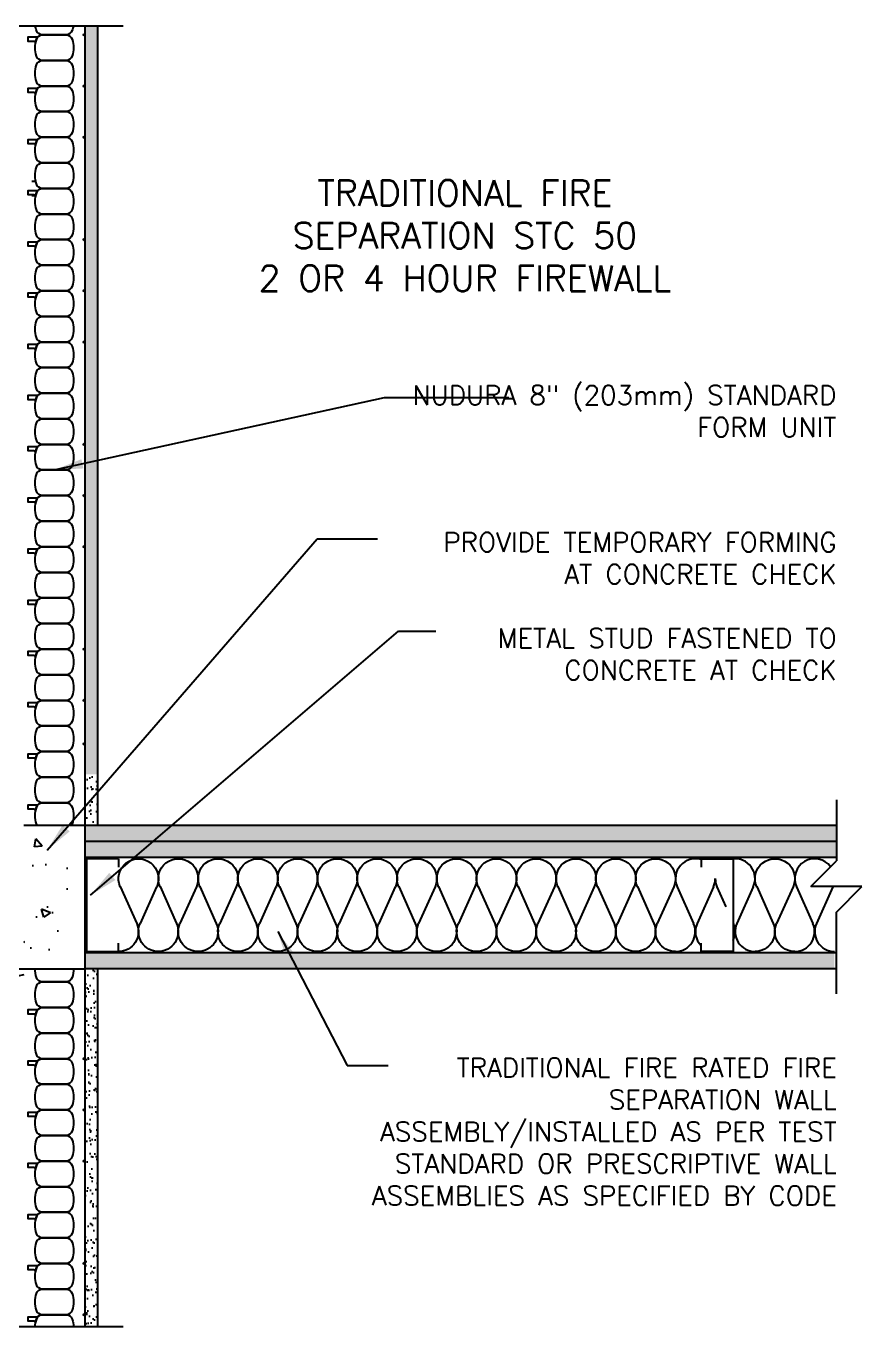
# Model space of a CAD drawing. Header units: inches. Extents: x 10.7 to 68.2, y 251 to 330.5.
# Drawn here: x 35.6 to 68.2, y 278.6 to 329.5 of the extents above; entities that cross this region are included whole.
import ezdxf

# ---------------------------------------------------------------- set-up
doc = ezdxf.new("R2010")
doc.units = ezdxf.units.IN
doc.header["$LTSCALE"] = 0.5
doc.header["$MEASUREMENT"] = 0
for name, color, linetype in [('HATCH', 12, 'Continuous'), ('line25', 2, 'Continuous'), ('LINE50', 5, 'Continuous'), ('LINE9', 9, 'Continuous'), ('TEXT', 4, 'Continuous')]:
    doc.layers.add(name, color=color, linetype=linetype)
doc.styles.add('DIM', font='romans.shx', dxfattribs={"width": 0.7})
doc.styles.get("Standard").update_dxf_attribs({"font": 'romans.shx'})
doc.dimstyles.new('ext_12', dxfattribs={"dimscale": 12, "dimtxt": 0.075, "dimasz": 0.09375, "dimexe": 0.09375, "dimexo": 0.0625, "dimgap": 0.0625, "dimtad": 1, "dimdec": 1, "dimzin": 2, "dimdsep": 46, "dimlunit": 4, "dimtxsty": 'DIM', "dimcen": 0.09, "dimdle": 0.09375, "dimclrt": 4, "dimadec": 0, "dimazin": 0, "dimtfac": 1, "dimtdec": 1, "dimtmove": 2, "dimatfit": 3, "dimfxl": 0, "dimfrac": 2, "dimtolj": 1, "dimtzin": 0, "dimarcsym": 0})
pattern_1 = [(37.5, (-85.21233, 50.8978), (-0.01574834, 0.48170594), [0, -0.38, 0, -0.425, 0, -0.40625]), (7.5, (-85.21233, 50.8978), (0.4424442, 0.7055365), [0, -0.205, 0, -0.3425, 0, -0.13125]), (327.5, (-85.51983, 50.8978), (0.77853547, 0.00141476), [0, -0.125, 0, -0.45, 0, -0.5875]), (317.5, (-85.5198, 50.8978), (0.7515317, 0.2194189), [0, -0.0625, 0, -0.295, 0, -0.3375])]

# ---------------------------------------------------------------- blocks, each defined once
blk = doc.blocks.new('Batt2x10')
for p, q in [((6.63, 3.9), (2.87, 2.21)), ((6.64, 0.18), (2.86, 1.86))]:
    blk.add_line(p, q)
for centre, start, end in [((2.04, 4.07), 180, 294.0694), ((7.46, 2.04), 245.9664, 114.0694), ((2.04, 0), 65.9664, 180)]:
    blk.add_arc(centre, 2.04, start, end)

msp = doc.modelspace()

# ---------------------------------------------------------------- hatches: boundary and pattern name
at = {"layer": 'HATCH'}
h = msp.add_hatch(dxfattribs=at)
h.set_pattern_fill('AR-SAND', color=256, scale=0.25, style=0)
h.set_pattern_definition(pattern_1)
h.paths.add_polyline_path([(38.378, 329.46), (37.878, 329.46), (37.878, 300.225), (38.378, 300.225)])
h = msp.add_hatch(dxfattribs=at)
h.set_pattern_fill('AR-SAND', color=256, scale=0.25, style=0)
h.set_pattern_definition([(142.5, (62.50512, 0), (0.01574834, 0.48170594), [0, -0.38, 0, -0.425, 0, -0.40625]), (172.5, (62.5051, 0), (-0.4424442, 0.7055365), [0, -0.205, 0, -0.3425, 0, -0.13125]), (212.5, (62.81262, 0), (-0.77853547, 0.00141476), [0, -0.125, 0, -0.45, 0, -0.5875]), (222.5, (62.8126, 0), (-0.7515317, 0.2194189), [0, -0.0625, 0, -0.295, 0, -0.3375])])
h.paths.add_polyline_path([(38.378, 298.225), (37.878, 298.225), (37.878, 300.225), (38.378, 300.225)])
h = msp.add_hatch(dxfattribs=at)
h.set_pattern_fill('AR-CONC', color=256, scale=0.5, style=0)
h.set_pattern_definition([(130, (62.5032, 0), (-3.5863, -0.31376), [0.375, -4.125]), (185, (62.503, 0), (0.693757, 3.76096), [0.3, -3.3]), (79.5486, (62.2043, -0.026), (-2.892547, 3.447198), [0.3187, -3.50571]), (133.8158, (62.503, 1), (-5.336205, -0.827595), [0.5625, -6.1875]), (83.3644, (62.0585, 0.931), (-4.67331, 4.87059), [0.47805, -5.258565]), (188.8158, (62.503, 1), (-4.67331, 4.87059), [0.45, -4.95]), (159, (62.0032, 0.75), (-2.984535, -2.013094), [0.375, -4.125]), (214, (62.003, 0.75), (-1.216577, 3.62575), [0.3, -3.3]), (108.5486, (61.7545, 0.5822), (-4.201113, 1.612652), [0.3187, -3.50571]), (142.5, (62.5032, 0), (-0.0607993, 1.664469), [0, -3.26, 0, -3.35, 0, -3.3125]), (172.5, (62.5032, 0), (-1.315348, 1.972059), [0, -1.91, 0, -3.185, 0, -1.2625]), (212.5, (63.6182, 0), (-2.669112, -0.1127744), [0, -1.25, 0, -3.9, 0, -5.175]), (222.5, (64.1182, 0), (-2.91593, 0.500525), [0, -1.625, 0, -2.59, 0, -3.675])])
h.paths.add_polyline_path([(35.501, 298.225), (37.876, 298.225), (37.876, 292.631), (35.501, 292.631)])
h = msp.add_hatch(dxfattribs=at)
h.set_pattern_fill('AR-SAND', color=256, scale=0.25, style=0)
h.set_pattern_definition([(37.5, (-48.74283, -5e-13), (-0.01574834, 0.48170594), [0, -0.38, 0, -0.425, 0, -0.40625]), (7.5, (-48.74283, -5e-13), (0.4424442, 0.7055365), [0, -0.205, 0, -0.3425, 0, -0.13125]), (327.5, (-49.05033, -5e-13), (0.77853547, 0.00141476), [0, -0.125, 0, -0.45, 0, -0.5875]), (317.5, (-49.05033, -5e-13), (0.7515317, 0.2194189), [0, -0.0625, 0, -0.295, 0, -0.3375])])
h.paths.add_polyline_path([(37.878, 298.225), (67.235, 298.225), (67.235, 296.975), (37.878, 296.975)])
h = msp.add_hatch(dxfattribs=at)
h.set_pattern_fill('AR-SAND', color=256, scale=0.25, style=0)
h.set_pattern_definition([(37.5, (-30.64654, 5e-13), (-0.01574834, 0.48170594), [0, -0.38, 0, -0.425, 0, -0.40625]), (7.5, (-30.64654, 5e-13), (0.4424442, 0.7055365), [0, -0.205, 0, -0.3425, 0, -0.13125]), (327.5, (-30.95404, 5e-13), (0.77853547, 0.00141476), [0, -0.125, 0, -0.45, 0, -0.5875]), (317.5, (-30.95404, 5e-13), (0.7515317, 0.2194189), [0, -0.0625, 0, -0.295, 0, -0.3375])])
h.paths.add_polyline_path([(37.878, 293.303), (67.162, 293.303), (67.162, 292.631), (37.878, 292.631)])
h = msp.add_hatch(dxfattribs=at)
h.set_pattern_fill('AR-SAND', color=256, scale=0.25, style=0)
h.set_pattern_definition(pattern_1)
h.paths.add_polyline_path([(38.378, 292.631), (37.878, 292.631), (37.878, 278.634), (38.378, 278.634)])

# ---------------------------------------------------------------- linework, layer by layer
msp.add_arc((66.388, 296.151), 0.777, 335.9306, 336.542)
at = {"layer": 'HATCH', "color": 12}
for p, q in [((61.018, 295.835), (61.66, 294.396)), ((62.437, 295.834), (61.795, 294.396)), ((62.572, 295.835), (62.922, 295.05)), ((63.991, 295.834), (63.348, 294.396)), ((63.2, 294.425), (63.213, 294.396))]:
    msp.add_line(p, q, dxfattribs=at)
at = {"layer": 'HATCH'}
for p, q in [((65.679, 295.835), (66.321, 294.396)), ((67.098, 295.834), (66.455, 294.396))]:
    msp.add_line(p, q, dxfattribs=at)
at = {"layer": 'HATCH', "color": 192}
for points in [[(39.2, 296.928), (37.95, 296.928), (37.95, 293.303), (39.2, 293.303)], [(39.2, 296.928), (39.2, 296.601)], [(61.95, 296.928), (63.2, 296.928), (63.2, 293.303), (61.95, 293.303)], [(61.95, 296.928), (61.95, 296.601)], [(39.2, 293.303), (39.2, 293.63)], [(61.95, 293.303), (61.95, 293.63)]]:
    msp.add_lwpolyline(points, dxfattribs=at)
at = {"layer": 'HATCH', "color": 12}
for centre, start, end in [((61.728, 296.151), 73.3416, 204.0336), ((63.281, 296.151), 335.9306, 95.9776), ((61.728, 296.151), 335.9306, 0), ((63.281, 296.151), 180, 204.0336), ((60.95, 294.08), 270, 24.0336), ((62.504, 294.08), 155.9306, 224.5497), ((62.504, 294.08), 333.7087, 24.0336), ((64.058, 294.08), 155.9306, 270)]:
    msp.add_arc(centre, 0.777, start, end, dxfattribs=at)
at = {"layer": 'HATCH'}
for centre, start, end in [((66.388, 296.151), 36.8346, 204.0336), ((65.611, 294.08), 270, 24.0336), ((67.165, 294.08), 155.9306, 270)]:
    msp.add_arc(centre, 0.777, start, end, dxfattribs=at)
at = {"layer": 'line25'}
for q in [(35.503, 298.225), (37.878, 292.631)]:
    msp.add_line((37.878, 298.225), q, dxfattribs=at)
msp.add_lwpolyline([(35.503, 292.396), (35.253, 292.334), (35.253, 292.631), (37.878, 292.631)], dxfattribs=at)
at = {"layer": 'LINE50'}
for p, q in [((37.878, 329.46), (37.878, 298.225)), ((37.878, 292.631), (37.878, 278.634))]:
    msp.add_line(p, q, dxfattribs=at)
at = {"layer": 'LINE9'}
for p, q in [((39.378, 329.46), (31.253, 329.46)), ((38.378, 329.46), (38.378, 298.225)), ((35.812, 323.398), (35.995, 323.398)), ((35.812, 322.833), (35.995, 322.833)), ((67.235, 299.225), (67.235, 296.842)), ((67.235, 298.225), (37.878, 298.225)), ((67.235, 297.6), (37.878, 297.6)), ((67.235, 297.6), (37.878, 297.6)), ((67.235, 296.975), (37.878, 296.975)), ((66.235, 295.842), (67.235, 296.842)), ((68.235, 295.842), (66.235, 295.842)), ((67.235, 294.842), (68.235, 295.842)), ((67.235, 291.65), (67.235, 294.842)), ((67.235, 293.256), (37.878, 293.256)), ((67.235, 292.631), (37.878, 292.631)), ((38.378, 292.631), (38.378, 278.634)), ((39.378, 278.634), (31.253, 278.634))]:
    msp.add_line(p, q, dxfattribs=at)
for points in [[(35.992, 329.288, -0.041532), (35.951, 329.46, -0.325305)], [(37.429, 329.46, -0.041532), (37.388, 329.288, -0.325305), (37.151, 329.115), (36.229, 329.115, -0.325305), (35.992, 329.288, -0.157671)], [(35.992, 298.288, -0.157671), (35.992, 298.942, -0.325305), (36.229, 299.115), (37.151, 299.115, -0.325305), (37.388, 298.942, -0.157671), (37.388, 298.288, -0.071068), (37.357, 298.225)], [(36.023, 298.225, -0.071068), (35.992, 298.288, -0.157671)], [(35.992, 292.288, -0.08201), (35.94, 292.631, -0.325305)], [(37.44, 292.631, -0.08201), (37.388, 292.288, -0.325305), (37.151, 292.115), (36.229, 292.115, -0.325305), (35.992, 292.288, -0.157671)], [(35.94, 278.634, -0.073921), (35.992, 278.942, -0.325305), (36.229, 279.115), (37.151, 279.115, -0.325305), (37.388, 278.942, -0.073921), (37.44, 278.634, -0.325305)]]:
    msp.add_lwpolyline(points, format="xyb", dxfattribs=at)
for points in [[(35.992, 328.942, 0.037267), (35.954, 328.789, 0.463036), (35.893, 328.861), (35.671, 328.861), (35.671, 329.032), (36.017, 329.032, 0.189002), (36.06, 329.049, 0.128407)], [(35.992, 328.288, -0.157671), (35.992, 328.942, -0.325305), (36.229, 329.115), (37.151, 329.115, -0.325305), (37.388, 328.942, -0.157671), (37.388, 328.288, -0.325305), (37.151, 328.115), (36.229, 328.115, -0.325305)], [(35.992, 327.288, -0.157671), (35.992, 327.942, -0.325305), (36.229, 328.115), (37.151, 328.115, -0.325305), (37.388, 327.942, -0.157671), (37.388, 327.288, -0.325305), (37.151, 327.115), (36.229, 327.115, -0.325305)], [(35.992, 326.942, 0.037267), (35.954, 326.789, 0.463036), (35.893, 326.861), (35.671, 326.861), (35.671, 327.032), (36.017, 327.032, 0.189002), (36.06, 327.049, 0.128407)], [(35.992, 326.288, -0.157671), (35.992, 326.942, -0.325305), (36.229, 327.115), (37.151, 327.115, -0.325305), (37.388, 326.942, -0.157671), (37.388, 326.288, -0.325305), (37.151, 326.115), (36.229, 326.115, -0.325305)], [(35.992, 325.288, -0.157671), (35.992, 325.942, -0.325305), (36.229, 326.115), (37.151, 326.115, -0.325305), (37.388, 325.942, -0.157671), (37.388, 325.288, -0.325305), (37.151, 325.115), (36.229, 325.115, -0.325305)], [(35.992, 324.942, 0.037267), (35.954, 324.789, 0.463036), (35.893, 324.861), (35.671, 324.861), (35.671, 325.032), (36.017, 325.032, 0.189002), (36.06, 325.049, 0.128407)], [(35.992, 324.288, -0.157671), (35.992, 324.942, -0.325305), (36.229, 325.115), (37.151, 325.115, -0.325305), (37.388, 324.942, -0.157671), (37.388, 324.288, -0.325305), (37.151, 324.115), (36.229, 324.115, -0.325305)], [(35.992, 323.288, -0.157671), (35.992, 323.942, -0.325305), (36.229, 324.115), (37.151, 324.115, -0.325305), (37.388, 323.942, -0.157671), (37.388, 323.288, -0.325305), (37.151, 323.115), (36.229, 323.115, -0.325305)], [(35.992, 322.942, 0.037267), (35.954, 322.789, 0.463036), (35.893, 322.861), (35.671, 322.861), (35.671, 323.032), (36.017, 323.032, 0.189002), (36.06, 323.049, 0.128407)], [(35.992, 322.288, -0.157671), (35.992, 322.942, -0.325305), (36.229, 323.115), (37.151, 323.115, -0.325305), (37.388, 322.942, -0.157671), (37.388, 322.288, -0.325305), (37.151, 322.115), (36.229, 322.115, -0.325305)], [(35.992, 321.288, -0.157671), (35.992, 321.942, -0.325305), (36.229, 322.115), (37.151, 322.115, -0.325305), (37.388, 321.942, -0.157671), (37.388, 321.288, -0.325305), (37.151, 321.115), (36.229, 321.115, -0.325305)], [(35.992, 320.942, 0.037267), (35.954, 320.789, 0.463036), (35.893, 320.861), (35.671, 320.861), (35.671, 321.032), (36.017, 321.032, 0.189002), (36.06, 321.049, 0.128407)], [(35.992, 320.288, -0.157671), (35.992, 320.942, -0.325305), (36.229, 321.115), (37.151, 321.115, -0.325305), (37.388, 320.942, -0.157671), (37.388, 320.288, -0.325305), (37.151, 320.115), (36.229, 320.115, -0.325305)], [(35.992, 319.288, -0.157671), (35.992, 319.942, -0.325305), (36.229, 320.115), (37.151, 320.115, -0.325305), (37.388, 319.942, -0.157671), (37.388, 319.288, -0.325305), (37.151, 319.115), (36.229, 319.115, -0.325305)], [(35.992, 318.942, 0.037267), (35.954, 318.789, 0.463036), (35.893, 318.861), (35.671, 318.861), (35.671, 319.032), (36.017, 319.032, 0.189002), (36.06, 319.049, 0.128407)], [(35.992, 318.288, -0.157671), (35.992, 318.942, -0.325305), (36.229, 319.115), (37.151, 319.115, -0.325305), (37.388, 318.942, -0.157671), (37.388, 318.288, -0.325305), (37.151, 318.115), (36.229, 318.115, -0.325305)], [(35.992, 317.288, -0.157671), (35.992, 317.942, -0.325305), (36.229, 318.115), (37.151, 318.115, -0.325305), (37.388, 317.942, -0.157671), (37.388, 317.288, -0.325305), (37.151, 317.115), (36.229, 317.115, -0.325305)], [(35.992, 316.942, 0.037267), (35.954, 316.789, 0.463036), (35.893, 316.861), (35.671, 316.861), (35.671, 317.032), (36.017, 317.032, 0.189002), (36.06, 317.049, 0.128407)], [(35.992, 316.288, -0.157671), (35.992, 316.942, -0.325305), (36.229, 317.115), (37.151, 317.115, -0.325305), (37.388, 316.942, -0.157671), (37.388, 316.288, -0.325305), (37.151, 316.115), (36.229, 316.115, -0.325305)], [(35.992, 315.288, -0.157671), (35.992, 315.942, -0.325305), (36.229, 316.115), (37.151, 316.115, -0.325305), (37.388, 315.942, -0.157671), (37.388, 315.288, -0.325305), (37.151, 315.115), (36.229, 315.115, -0.325305)], [(35.992, 314.942, 0.037267), (35.954, 314.789, 0.463036), (35.893, 314.861), (35.671, 314.861), (35.671, 315.032), (36.017, 315.032, 0.189002), (36.06, 315.049, 0.128407)], [(35.992, 314.288, -0.157671), (35.992, 314.942, -0.325305), (36.229, 315.115), (37.151, 315.115, -0.325305), (37.388, 314.942, -0.157671), (37.388, 314.288, -0.325305), (37.151, 314.115), (36.229, 314.115, -0.325305)], [(35.992, 313.288, -0.157671), (35.992, 313.942, -0.325305), (36.229, 314.115), (37.151, 314.115, -0.325305), (37.388, 313.942, -0.157671), (37.388, 313.288, -0.325305), (37.151, 313.115), (36.229, 313.115, -0.325305)], [(35.992, 312.288, -0.157671), (35.992, 312.942, -0.325305), (36.229, 313.115), (37.151, 313.115, -0.325305), (37.388, 312.942, -0.157671), (37.388, 312.288, -0.325305), (37.151, 312.115), (36.229, 312.115, -0.325305)], [(35.992, 312.942, 0.037267), (35.954, 312.789, 0.463036), (35.893, 312.861), (35.671, 312.861), (35.671, 313.032), (36.017, 313.032, 0.189002), (36.06, 313.049, 0.128407)], [(35.992, 311.288, -0.157671), (35.992, 311.942, -0.325305), (36.229, 312.115), (37.151, 312.115, -0.325305), (37.388, 311.942, -0.157671), (37.388, 311.288, -0.325305), (37.151, 311.115), (36.229, 311.115, -0.325305)], [(35.992, 310.288, -0.157671), (35.992, 310.942, -0.325305), (36.229, 311.115), (37.151, 311.115, -0.325305), (37.388, 310.942, -0.157671), (37.388, 310.288, -0.325305), (37.151, 310.115), (36.229, 310.115, -0.325305)], [(35.992, 310.942, 0.037267), (35.954, 310.789, 0.463036), (35.893, 310.861), (35.671, 310.861), (35.671, 311.032), (36.017, 311.032, 0.189002), (36.06, 311.049, 0.128407)], [(35.992, 309.288, -0.157671), (35.992, 309.942, -0.325305), (36.229, 310.115), (37.151, 310.115, -0.325305), (37.388, 309.942, -0.157671), (37.388, 309.288, -0.325305), (37.151, 309.115), (36.229, 309.115, -0.325305)], [(35.992, 308.942, 0.037267), (35.954, 308.789, 0.463036), (35.893, 308.861), (35.671, 308.861), (35.671, 309.032), (36.017, 309.032, 0.189002), (36.06, 309.049, 0.128407)], [(35.992, 308.288, -0.157671), (35.992, 308.942, -0.325305), (36.229, 309.115), (37.151, 309.115, -0.325305), (37.388, 308.942, -0.157671), (37.388, 308.288, -0.325305), (37.151, 308.115), (36.229, 308.115, -0.325305)], [(35.992, 307.288, -0.157671), (35.992, 307.942, -0.325305), (36.229, 308.115), (37.151, 308.115, -0.325305), (37.388, 307.942, -0.157671), (37.388, 307.288, -0.325305), (37.151, 307.115), (36.229, 307.115, -0.325305)], [(35.992, 306.942, 0.037267), (35.954, 306.789, 0.463036), (35.893, 306.861), (35.671, 306.861), (35.671, 307.032), (36.017, 307.032, 0.189002), (36.06, 307.049, 0.128407)], [(35.992, 306.288, -0.157671), (35.992, 306.942, -0.325305), (36.229, 307.115), (37.151, 307.115, -0.325305), (37.388, 306.942, -0.157671), (37.388, 306.288, -0.325305), (37.151, 306.115), (36.229, 306.115, -0.325305)], [(35.992, 305.288, -0.157671), (35.992, 305.942, -0.325305), (36.229, 306.115), (37.151, 306.115, -0.325305), (37.388, 305.942, -0.157671), (37.388, 305.288, -0.325305), (37.151, 305.115), (36.229, 305.115, -0.325305)], [(35.992, 304.942, 0.037267), (35.954, 304.789, 0.463036), (35.893, 304.861), (35.671, 304.861), (35.671, 305.032), (36.017, 305.032, 0.189002), (36.06, 305.049, 0.128407)], [(35.992, 304.288, -0.157671), (35.992, 304.942, -0.325305), (36.229, 305.115), (37.151, 305.115, -0.325305), (37.388, 304.942, -0.157671), (37.388, 304.288, -0.325305), (37.151, 304.115), (36.229, 304.115, -0.325305)], [(35.992, 303.288, -0.157671), (35.992, 303.942, -0.325305), (36.229, 304.115), (37.151, 304.115, -0.325305), (37.388, 303.942, -0.157671), (37.388, 303.288, -0.325305), (37.151, 303.115), (36.229, 303.115, -0.325305)], [(35.992, 302.942, 0.037267), (35.954, 302.789, 0.463036), (35.893, 302.861), (35.671, 302.861), (35.671, 303.032), (36.017, 303.032, 0.189002), (36.06, 303.049, 0.128407)], [(35.992, 302.288, -0.157671), (35.992, 302.942, -0.325305), (36.229, 303.115), (37.151, 303.115, -0.325305), (37.388, 302.942, -0.157671), (37.388, 302.288, -0.325305), (37.151, 302.115), (36.229, 302.115, -0.325305)], [(35.992, 301.288, -0.157671), (35.992, 301.942, -0.325305), (36.229, 302.115), (37.151, 302.115, -0.325305), (37.388, 301.942, -0.157671), (37.388, 301.288, -0.325305), (37.151, 301.115), (36.229, 301.115, -0.325305)], [(35.992, 300.942, 0.037267), (35.954, 300.789, 0.463036), (35.893, 300.861), (35.671, 300.861), (35.671, 301.032), (36.017, 301.032, 0.189002), (36.06, 301.049, 0.128407)], [(35.992, 300.288, -0.157671), (35.992, 300.942, -0.325305), (36.229, 301.115), (37.151, 301.115, -0.325305), (37.388, 300.942, -0.157671), (37.388, 300.288, -0.325305), (37.151, 300.115), (36.229, 300.115, -0.325305)], [(35.992, 299.288, -0.157671), (35.992, 299.942, -0.325305), (36.229, 300.115), (37.151, 300.115, -0.325305), (37.388, 299.942, -0.157671), (37.388, 299.288, -0.325305), (37.151, 299.115), (36.229, 299.115, -0.325305)], [(35.992, 298.942, 0.037267), (35.954, 298.789, 0.463036), (35.893, 298.861), (35.671, 298.861), (35.671, 299.032), (36.017, 299.032, 0.189002), (36.06, 299.049, 0.128407)], [(35.992, 291.288, -0.157671), (35.992, 291.942, -0.325305), (36.229, 292.115), (37.151, 292.115, -0.325305), (37.388, 291.942, -0.157671), (37.388, 291.288, -0.325305), (37.151, 291.115), (36.229, 291.115, -0.325305)], [(35.992, 290.942, 0.037267), (35.954, 290.789, 0.463036), (35.893, 290.861), (35.671, 290.861), (35.671, 291.032), (36.017, 291.032, 0.189002), (36.06, 291.049, 0.128407)], [(35.992, 290.288, -0.157671), (35.992, 290.942, -0.325305), (36.229, 291.115), (37.151, 291.115, -0.325305), (37.388, 290.942, -0.157671), (37.388, 290.288, -0.325305), (37.151, 290.115), (36.229, 290.115, -0.325305)], [(35.992, 289.288, -0.157671), (35.992, 289.942, -0.325305), (36.229, 290.115), (37.151, 290.115, -0.325305), (37.388, 289.942, -0.157671), (37.388, 289.288, -0.325305), (37.151, 289.115), (36.229, 289.115, -0.325305)], [(35.992, 288.942, 0.037267), (35.954, 288.789, 0.463036), (35.893, 288.861), (35.671, 288.861), (35.671, 289.032), (36.017, 289.032, 0.189002), (36.06, 289.049, 0.128407)], [(35.992, 288.288, -0.157671), (35.992, 288.942, -0.325305), (36.229, 289.115), (37.151, 289.115, -0.325305), (37.388, 288.942, -0.157671), (37.388, 288.288, -0.325305), (37.151, 288.115), (36.229, 288.115, -0.325305)], [(35.992, 287.288, -0.157671), (35.992, 287.942, -0.325305), (36.229, 288.115), (37.151, 288.115, -0.325305), (37.388, 287.942, -0.157671), (37.388, 287.288, -0.325305), (37.151, 287.115), (36.229, 287.115, -0.325305)], [(35.992, 286.942, 0.037267), (35.954, 286.789, 0.463036), (35.893, 286.861), (35.671, 286.861), (35.671, 287.032), (36.017, 287.032, 0.189002), (36.06, 287.049, 0.128407)], [(35.992, 286.288, -0.157671), (35.992, 286.942, -0.325305), (36.229, 287.115), (37.151, 287.115, -0.325305), (37.388, 286.942, -0.157671), (37.388, 286.288, -0.325305), (37.151, 286.115), (36.229, 286.115, -0.325305)], [(35.992, 285.288, -0.157671), (35.992, 285.942, -0.325305), (36.229, 286.115), (37.151, 286.115, -0.325305), (37.388, 285.942, -0.157671), (37.388, 285.288, -0.325305), (37.151, 285.115), (36.229, 285.115, -0.325305)], [(35.992, 284.942, 0.037267), (35.954, 284.789, 0.463036), (35.893, 284.861), (35.671, 284.861), (35.671, 285.032), (36.017, 285.032, 0.189002), (36.06, 285.049, 0.128407)], [(35.992, 284.288, -0.157671), (35.992, 284.942, -0.325305), (36.229, 285.115), (37.151, 285.115, -0.325305), (37.388, 284.942, -0.157671), (37.388, 284.288, -0.325305), (37.151, 284.115), (36.229, 284.115, -0.325305)], [(35.992, 283.288, -0.157671), (35.992, 283.942, -0.325305), (36.229, 284.115), (37.151, 284.115, -0.325305), (37.388, 283.942, -0.157671), (37.388, 283.288, -0.325305), (37.151, 283.115), (36.229, 283.115, -0.325305)], [(35.992, 282.288, -0.157671), (35.992, 282.942, -0.325305), (36.229, 283.115), (37.151, 283.115, -0.325305), (37.388, 282.942, -0.157671), (37.388, 282.288, -0.325305), (37.151, 282.115), (36.229, 282.115, -0.325305)], [(35.992, 282.942, 0.037267), (35.954, 282.789, 0.463036), (35.893, 282.861), (35.671, 282.861), (35.671, 283.032), (36.017, 283.032, 0.189002), (36.06, 283.049, 0.128407)], [(35.992, 281.288, -0.157671), (35.992, 281.942, -0.325305), (36.229, 282.115), (37.151, 282.115, -0.325305), (37.388, 281.942, -0.157671), (37.388, 281.288, -0.325305), (37.151, 281.115), (36.229, 281.115, -0.325305)], [(35.992, 280.288, -0.157671), (35.992, 280.942, -0.325305), (36.229, 281.115), (37.151, 281.115, -0.325305), (37.388, 280.942, -0.157671), (37.388, 280.288, -0.325305), (37.151, 280.115), (36.229, 280.115, -0.325305)], [(35.992, 280.942, 0.037267), (35.954, 280.789, 0.463036), (35.893, 280.861), (35.671, 280.861), (35.671, 281.032), (36.017, 281.032, 0.189002), (36.06, 281.049, 0.128407)], [(35.992, 279.288, -0.157671), (35.992, 279.942, -0.325305), (36.229, 280.115), (37.151, 280.115, -0.325305), (37.388, 279.942, -0.157671), (37.388, 279.288, -0.325305), (37.151, 279.115), (36.229, 279.115, -0.325305)], [(35.992, 278.942, 0.037267), (35.954, 278.789, 0.463036), (35.893, 278.861), (35.671, 278.861), (35.671, 279.032), (36.017, 279.032, 0.189002), (36.06, 279.049, 0.128407)]]:
    msp.add_lwpolyline(points, format="xyb", close=True, dxfattribs=at)
for points in [[(37.878, 329.147), (37.813, 329.115), (37.878, 329.084)], [(37.878, 327.147), (37.813, 327.115), (37.878, 327.084)], [(37.878, 325.147), (37.813, 325.115), (37.878, 325.084)], [(37.878, 321.147), (37.813, 321.115), (37.878, 321.084)], [(37.878, 319.147), (37.813, 319.115), (37.878, 319.084)], [(37.878, 317.147), (37.813, 317.115), (37.878, 317.084)], [(37.878, 313.147), (37.813, 313.115), (37.878, 313.084)], [(37.878, 311.147), (37.813, 311.115), (37.878, 311.084)], [(37.878, 309.147), (37.813, 309.115), (37.878, 309.084)], [(37.878, 305.147), (37.813, 305.115), (37.878, 305.084)], [(37.878, 303.147), (37.813, 303.115), (37.878, 303.084)], [(37.878, 301.446), (37.813, 301.415), (37.878, 301.383)], [(37.878, 289.147), (37.813, 289.115), (37.878, 289.084)], [(37.878, 287.147), (37.813, 287.115), (37.878, 287.084)], [(37.878, 285.147), (37.813, 285.115), (37.878, 285.084)], [(37.878, 281.147), (37.813, 281.115), (37.878, 281.084)], [(37.878, 279.147), (37.813, 279.115), (37.878, 279.084)]]:
    msp.add_lwpolyline(points, close=True, dxfattribs=at)

# ---------------------------------------------------------------- block references
at = {"layer": 'HATCH', "color": 12, "xscale": -0.3815789277582127, "yscale": 0.3815789277582127, "zscale": 0.3815789277582221, "rotation": 270}
for p in [(39.2, 293.303), (40.754, 293.303), (42.308, 293.303), (43.861, 293.303), (45.415, 293.303), (46.968, 293.303), (48.522, 293.303), (50.075, 293.303), (51.629, 293.303), (53.183, 293.303), (54.736, 293.303), (56.29, 293.303), (57.843, 293.303), (59.397, 293.303), (64.058, 293.303)]:
    msp.add_blockref('Batt2x10', p, dxfattribs=at)

# ---------------------------------------------------------------- texts
at = {"layer": 'TEXT'}
for s, insert, char_height, width, attachment_point in [('\\A1;TRADITIONAL FIRE SEPARATION STC 50 \\P2 OR 4 HOUR FIREWALL ', (52.725, 321.273), 1, 19.75535, 5), ('\\A1;NUDURA 8" (203mm) STANDARD FORM UNIT\\P\\P\\P\\P\\P\\P\\P\\P\\P\\P\\P\\P\\P\\P\\P\\P ', (67.235, 304.412), 0.75, 18.09498, 6), ('\\A1;PROVIDE TEMPORARY FORMING AT CONCRETE CHECK\\P\\PMETAL STUD FASTENED TO CONCRETE AT CHECK\\P\\P\\P\\P\\P\\P\\P\\P\\P\\P\\P\\P\\P\\P\\P\\P\\P\\P\\P ', (67.25, 294.917), 0.75, 18.09498, 6), ('\\A1;TRADITIONAL FIRE RATED FIRE SEPARATION WALL ASSEMBLY/INSTALLED AS PER TEST STANDARD OR PRESCRIPTIVE WALL ASSEMBLIES AS SPECIFIED BY CODE\\P\\P\\P\\P\\P\\P\\P\\P\\P\\P\\P\\P\\P\\P\\P\\P\\P\\P ', (67.25, 275.012), 0.75, 21.19353, 6)]:
    msp.add_mtext(s, dxfattribs=dict(at, insert=insert, char_height=char_height, width=width, attachment_point=attachment_point))

# ---------------------------------------------------------------- leaders
for points, override in [([(36.69, 312.115), (49.585, 314.947), (54.437, 314.947)], {"dimtad": 0}), ([(36.414, 297.267), (46.956, 309.43), (49.314, 309.43)], {"dimgap": 0.0625, "dimtad": 0}), ([(38.103, 295.503), (50.14, 305.812), (51.596, 305.812)], {"dimgap": 0.0625, "dimtad": 0}), ([(45.415, 294.08), (48.128, 288.853), (49.731, 288.853)], {"dimgap": 0.0625, "dimtad": 0})]:
    msp.add_leader(points, dimstyle='ext_12', override=override, dxfattribs=at)

doc.saveas('drawing.dxf')
